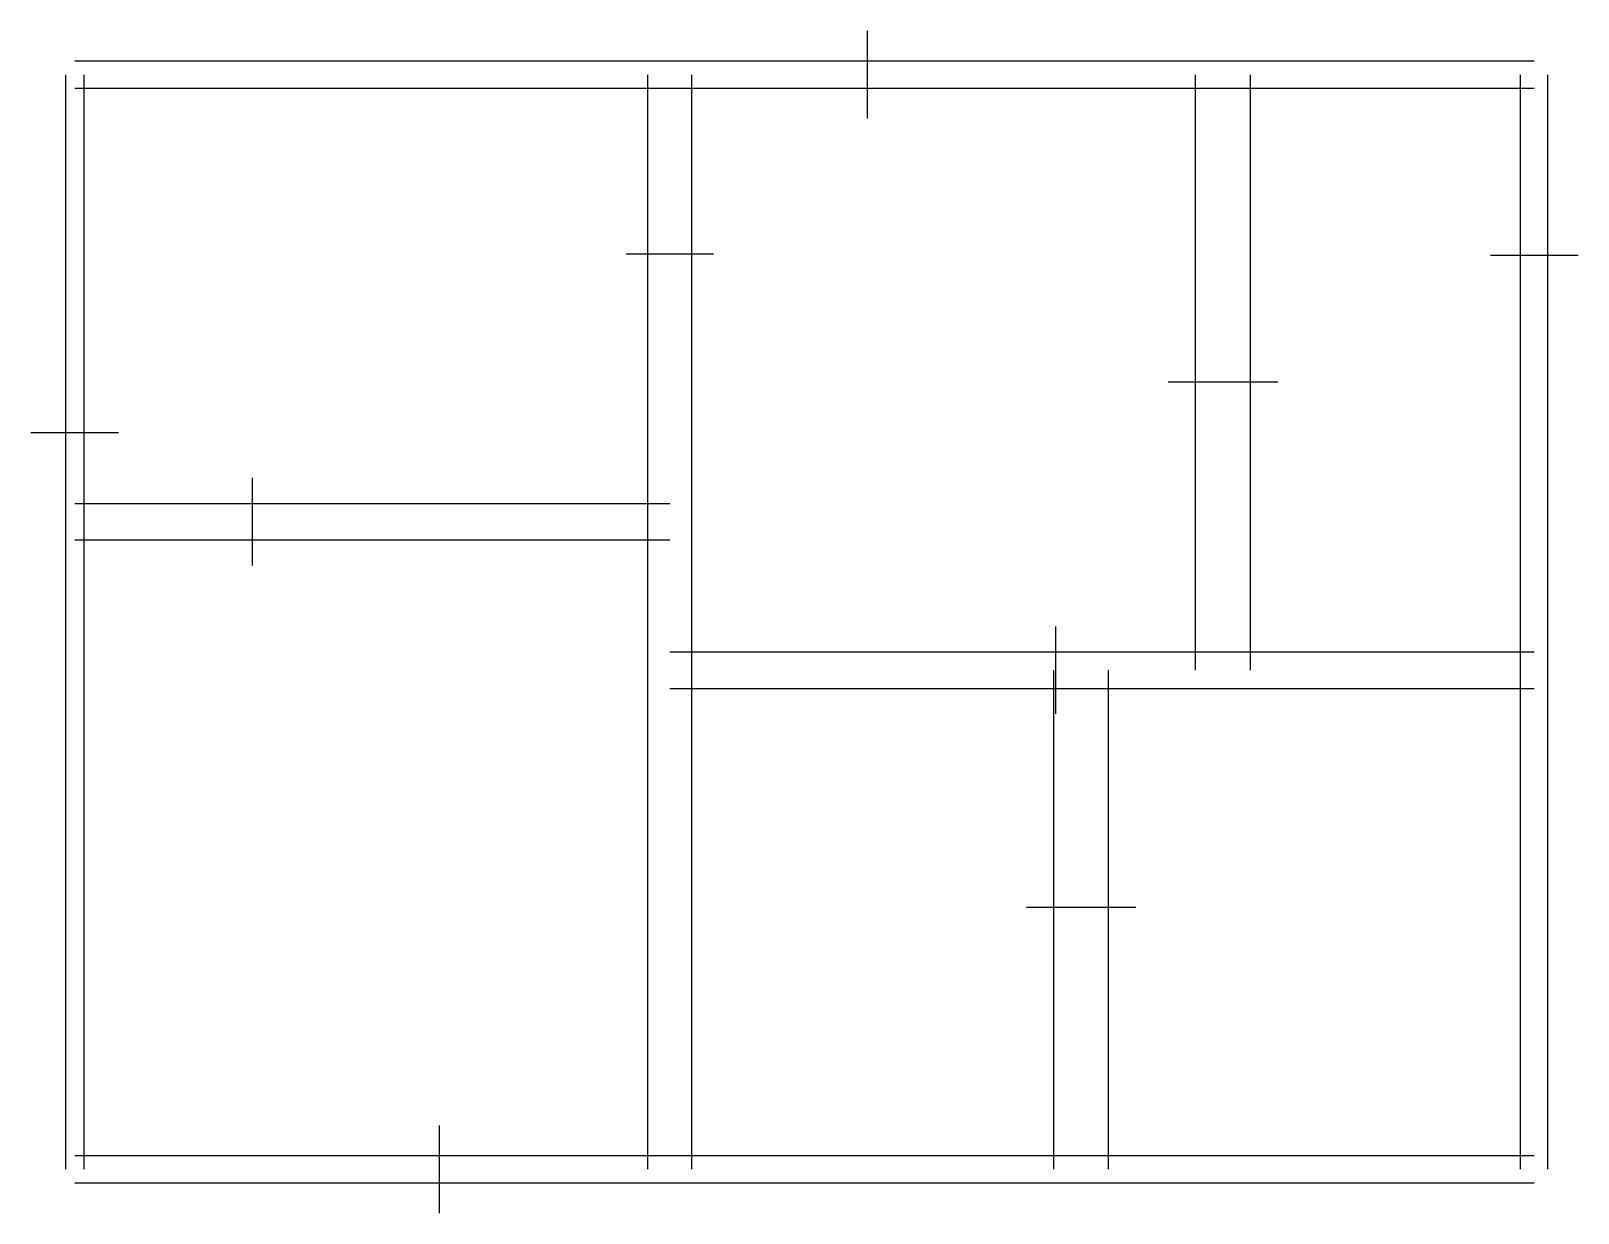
# Model space of a CAD drawing. Header units: millimetres. Extents: x -240 to 8240, y -240 to 6240.
import ezdxf

# ---------------------------------------------------------------- set-up
doc = ezdxf.new("R2010")
doc.units = ezdxf.units.MM
doc.layers.add('OPENING', color=4, linetype='Continuous')
doc.layers.add('WALL', color=7, linetype='Continuous')

msp = doc.modelspace()

# ---------------------------------------------------------------- linework, layer by layer
at = {"layer": 'OPENING'}
for p, q in [((4344.1, 6240), (4344.1, 5760)), ((3502, 5016.3), (3022, 5016.3)), ((8240, 5009.2), (7760, 5009.2)), ((6594, 4315), (5994, 4315)), ((-240, 4039.2), (240, 4039.2)), ((973.9, 3310), (973.9, 3790)), ((5376.9, 2496), (5376.9, 2976)), ((5816, 1434.2), (5216, 1434.2)), ((1998.9, -240), (1998.9, 240))]:
    msp.add_line(p, q, dxfattribs=at)
at = {"layer": 'WALL'}
for p, q in [((8000, 6075), (0, 6075)), ((-50, 6000), (-50, 0)), ((50, 6000), (50, 0)), ((3142, 0), (3142, 6000)), ((3382, 0), (3382, 6000)), ((6144, 2736), (6144, 6000)), ((6444, 2736), (6444, 6000)), ((7925, 0), (7925, 6000)), ((8075, 0), (8075, 6000)), ((8000, 5925), (0, 5925)), ((0, 3650), (3262, 3650)), ((0, 3450), (3262, 3450)), ((3262, 2836), (8000, 2836)), ((5366, 0), (5366, 2736)), ((5666, 0), (5666, 2736)), ((3262, 2636), (8000, 2636)), ((0, 75), (8000, 75)), ((0, -75), (8000, -75))]:
    msp.add_line(p, q, dxfattribs=at)

doc.saveas('drawing.dxf')
